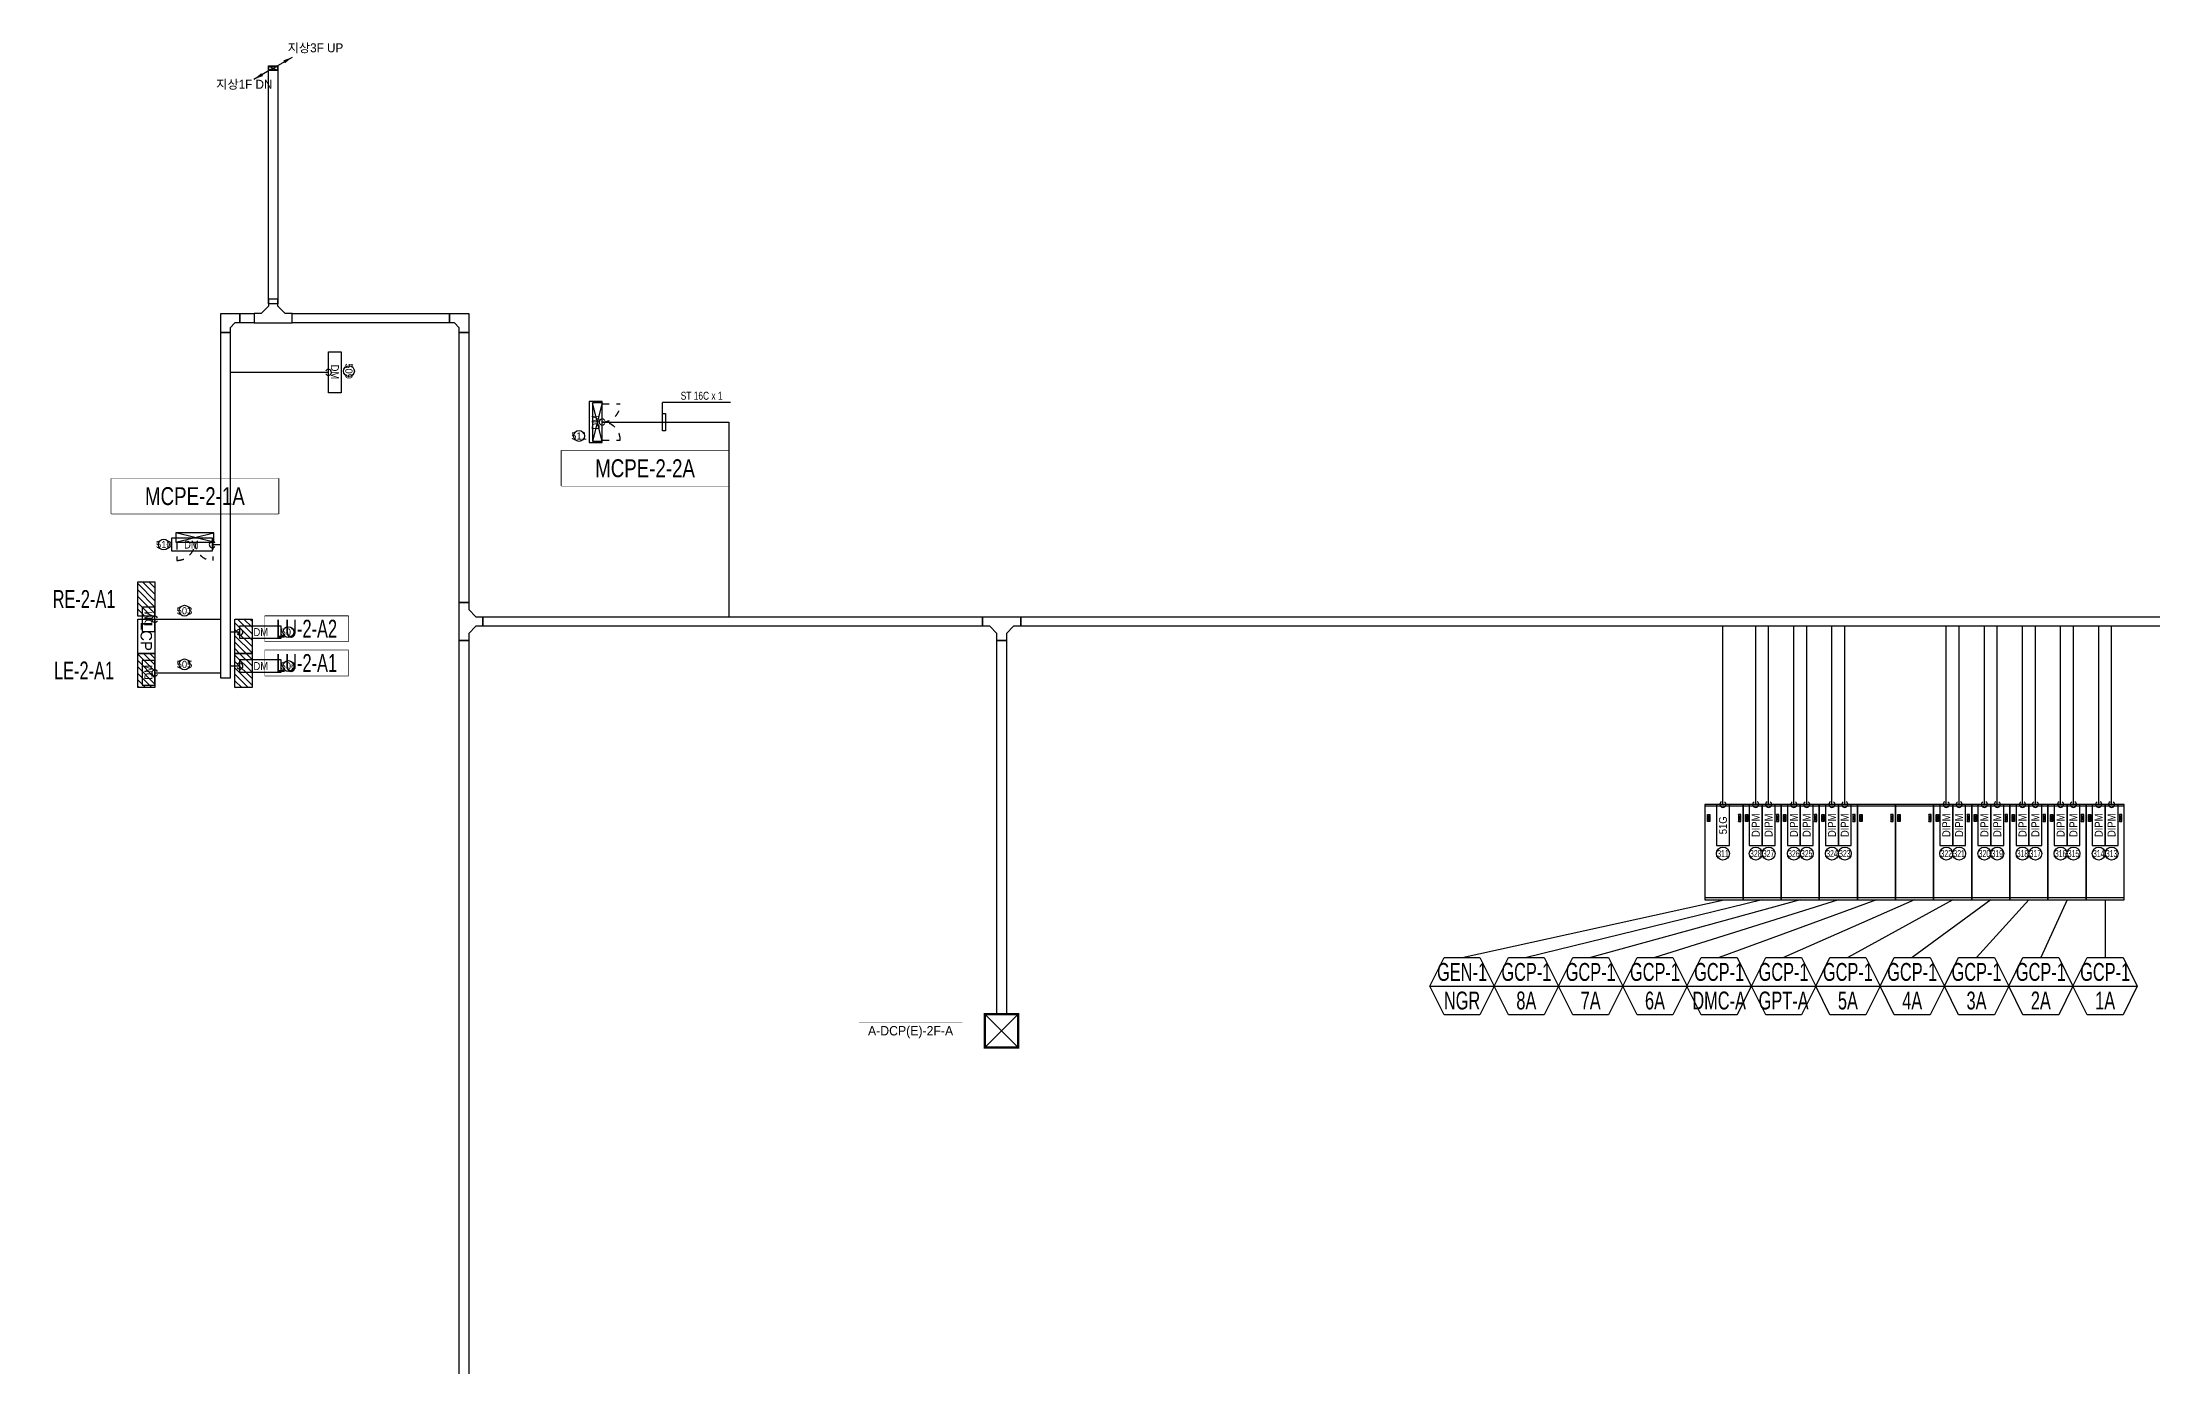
# Model space of a CAD drawing. Header units: millimetres. Extents: x 89450 to 753248, y -530175 to 1209785.
# Drawn here: x 265145 to 309450, y -142852 to -115055 of the extents above; entities that cross this region are included whole.
import ezdxf
from ezdxf.enums import TextEntityAlignment as Align

# ---------------------------------------------------------------- set-up
doc = ezdxf.new("R2010")
doc.units = ezdxf.units.MM
doc.header["$LTSCALE"] = 150
doc.linetypes.add('CONTINOUS', pattern=[0])
doc.linetypes.add('D1', pattern=[3, 1, -1, 1])
for name, color, linetype in [('------00 Switch Gear', 3, 'Continuous'), ('------00 Switch Gear_Number', 1, 'Continuous'), ('------01 Distribution Panel', 3, 'Continuous'), ('------01 Distribution Panel_UPS_Emgency', 232, 'Continuous'), ('------01 Motor Control Panel or Center', 4, 'Continuous'), ('------02 Etc Panel', 3, 'Continuous'), ('-----29 Indicator', 1, 'Continuous'), ('-----99 EPMS CABLE DUCT', 4, 'Continuous'), ('-----99 EPMS CONDUIT', 4, 'Continuous'), ('-----99 EPMS DEVICE', 3, 'Continuous'), ('-----99 EPMS PNL', 6, 'Continuous')]:
    doc.layers.add(name, color=color, linetype=linetype)
doc.styles.add('ELEC', font='')
doc.styles.get('ELEC').set_extended_font_data('Dotum')

# ---------------------------------------------------------------- blocks, each defined once
blk = doc.blocks.new('A02')
h = blk.add_hatch()
h.set_pattern_fill('ANSI31', color=161, scale=25, style=0)
h.set_pattern_definition([(45, (-2000, -19200), (-56.1266, 56.1266), [])])
h.paths.add_polyline_path([(-300, 300), (-300, 0), (300, 0), (300, 300)])
at = {"color": 161}
blk.add_lwpolyline([(300, 0), (-300, 0), (-300, 300), (300, 300)], close=True, dxfattribs=at)
blk = doc.blocks.new('MCP_EQUIPMENT-2')
at = {"color": 161}
for p, q in [((200, 400), (0, -400)), ((200, -400), (0, 400))]:
    blk.add_line(p, q, dxfattribs=at)
at = {"color": 161, "linetype": 'D1'}
for p, q in [((200, 380), (580, 380)), ((200, -380), (580, -380))]:
    blk.add_line(p, q, dxfattribs=at)
at = {"color": 161}
blk.add_lwpolyline([(200, 400), (0, 400), (0, -400), (200, -400)], close=True, dxfattribs=at)
at = {"color": 161, "linetype": 'D1'}
for centre, start, end in [((200, 380), 270, 0), ((200, -380), 0, 90)]:
    blk.add_arc(centre, 380, start, end, dxfattribs=at)
blk = doc.blocks.new('zw$32E')
for p, q in [((100, 0), (0, 0)), ((0, 0), (0, -400)), ((100, -75), (100, 0)), ((175, -150), (100, -75)), ((250, -150), (175, -150)), ((250, -250), (250, -150)), ((0, -400), (100, -400)), ((100, -325), (175, -250)), ((100, -400), (100, -325)), ((175, -250), (250, -250))]:
    blk.add_line(p, q)
blk = doc.blocks.new('A07')
at = {"color": 8}
blk.add_lwpolyline([(-300, 0), (-300, 300), (300, 300), (300, 0)], close=True, dxfattribs=at)
at = {"color": 8, "style": 'ELEC'}
blk.add_text('LCP', height=200, rotation=360, dxfattribs=at).set_placement((0, 150), align=Align.MIDDLE)

msp = doc.modelspace()

# ---------------------------------------------------------------- linework, layer by layer
at = {"layer": '------00 Switch Gear', "color": 161}
for p, q in [((300850, -131090), (300050, -131090)), ((301650, -131090), (300850, -131090)), ((302450, -131090), (301650, -131090)), ((303250, -131090), (302450, -131090)), ((304050, -131090), (303250, -131090)), ((304850, -131090), (304050, -131090)), ((305650, -131090), (304850, -131090)), ((306450, -131090), (305650, -131090)), ((307250, -131090), (306450, -131090)), ((308050, -131090), (307250, -131090)), ((308850, -131090), (308050, -131090)), ((300100, -131410), (300150, -131260)), ((300150, -131410), (300100, -131260)), ((300800, -131410), (300750, -131260)), ((300750, -131410), (300800, -131260)), ((300900, -131410), (300950, -131260)), ((300950, -131410), (300900, -131260)), ((301600, -131410), (301550, -131260)), ((301550, -131410), (301600, -131260)), ((301700, -131410), (301750, -131260)), ((301750, -131410), (301700, -131260)), ((302400, -131410), (302350, -131260)), ((302350, -131410), (302400, -131260)), ((302500, -131410), (302550, -131260)), ((302550, -131410), (302500, -131260)), ((303200, -131410), (303150, -131260)), ((303150, -131410), (303200, -131260)), ((303300, -131410), (303350, -131260)), ((303350, -131410), (303300, -131260)), ((304000, -131410), (303950, -131260)), ((303950, -131410), (304000, -131260)), ((304100, -131410), (304150, -131260)), ((304150, -131410), (304100, -131260)), ((304800, -131410), (304750, -131260)), ((304750, -131410), (304800, -131260)), ((304900, -131410), (304950, -131260)), ((304950, -131410), (304900, -131260)), ((305600, -131410), (305550, -131260)), ((305550, -131410), (305600, -131260)), ((305700, -131410), (305750, -131260)), ((305750, -131410), (305700, -131260)), ((306400, -131410), (306350, -131260)), ((306350, -131410), (306400, -131260)), ((306500, -131410), (306550, -131260)), ((306550, -131410), (306500, -131260)), ((307200, -131410), (307150, -131260)), ((307150, -131410), (307200, -131260)), ((307300, -131410), (307350, -131260)), ((307350, -131410), (307300, -131260)), ((308000, -131410), (307950, -131260)), ((307950, -131410), (308000, -131260)), ((308100, -131410), (308150, -131260)), ((308150, -131410), (308100, -131260)), ((308800, -131410), (308750, -131260)), ((308750, -131410), (308800, -131260)), ((300850, -133008), (300050, -133008)), ((301650, -133008), (300850, -133008)), ((302450, -133008), (301650, -133008)), ((303250, -133008), (302450, -133008)), ((304050, -133008), (303250, -133008)), ((304850, -133008), (304050, -133008)), ((305650, -133008), (304850, -133008)), ((306450, -133008), (305650, -133008)), ((307250, -133008), (306450, -133008)), ((308050, -133008), (307250, -133008)), ((308850, -133008), (308050, -133008))]:
    msp.add_line(p, q, dxfattribs=at)
at = {"layer": '------00 Switch Gear', "color": 161, "elevation": 0}
for points in [[(300850, -131050), (300050, -131050), (300050, -133050), (300850, -133050)], [(301650, -131050), (300850, -131050), (300850, -133050), (301650, -133050)], [(302450, -131050), (301650, -131050), (301650, -133050), (302450, -133050)], [(303250, -131050), (302450, -131050), (302450, -133050), (303250, -133050)], [(304050, -131050), (303250, -131050), (303250, -133050), (304050, -133050)], [(304850, -131050), (304050, -131050), (304050, -133050), (304850, -133050)], [(305650, -131050), (304850, -131050), (304850, -133050), (305650, -133050)], [(306450, -131050), (305650, -131050), (305650, -133050), (306450, -133050)], [(307250, -131050), (306450, -131050), (306450, -133050), (307250, -133050)], [(308050, -131050), (307250, -131050), (307250, -133050), (308050, -133050)], [(308850, -131050), (308050, -131050), (308050, -133050), (308850, -133050)], [(300100, -131260), (300150, -131260), (300150, -131410), (300100, -131410)], [(300800, -131260), (300750, -131260), (300750, -131410), (300800, -131410)], [(300900, -131260), (300950, -131260), (300950, -131410), (300900, -131410)], [(301600, -131260), (301550, -131260), (301550, -131410), (301600, -131410)], [(301700, -131260), (301750, -131260), (301750, -131410), (301700, -131410)], [(302400, -131260), (302350, -131260), (302350, -131410), (302400, -131410)], [(302500, -131260), (302550, -131260), (302550, -131410), (302500, -131410)], [(303200, -131260), (303150, -131260), (303150, -131410), (303200, -131410)], [(303300, -131260), (303350, -131260), (303350, -131410), (303300, -131410)], [(304000, -131260), (303950, -131260), (303950, -131410), (304000, -131410)], [(304100, -131260), (304150, -131260), (304150, -131410), (304100, -131410)], [(304800, -131260), (304750, -131260), (304750, -131410), (304800, -131410)], [(304900, -131260), (304950, -131260), (304950, -131410), (304900, -131410)], [(305600, -131260), (305550, -131260), (305550, -131410), (305600, -131410)], [(305700, -131260), (305750, -131260), (305750, -131410), (305700, -131410)], [(306400, -131260), (306350, -131260), (306350, -131410), (306400, -131410)], [(306500, -131260), (306550, -131260), (306550, -131410), (306500, -131410)], [(307200, -131260), (307150, -131260), (307150, -131410), (307200, -131410)], [(307300, -131260), (307350, -131260), (307350, -131410), (307300, -131410)], [(308000, -131260), (307950, -131260), (307950, -131410), (308000, -131410)], [(308100, -131260), (308150, -131260), (308150, -131410), (308100, -131410)], [(308800, -131260), (308750, -131260), (308750, -131410), (308800, -131410)]]:
    msp.add_lwpolyline(points, close=True, dxfattribs=at)
at = {"layer": '------00 Switch Gear_Number', "color": 1, "elevation": 0}
for points in [[(294275, -134866), (295625, -134866), (295326, -135466), (294574, -135466), (294275, -134866), (294574, -134266), (295326, -134266), (295625, -134866)], [(295625, -134866), (296975, -134866), (296676, -135466), (295924, -135466), (295625, -134866), (295924, -134266), (296676, -134266), (296975, -134866)], [(296975, -134866), (298325, -134866), (298026, -135466), (297274, -135466), (296975, -134866), (297274, -134266), (298026, -134266), (298325, -134866)], [(298325, -134866), (299675, -134866), (299376, -135466), (298624, -135466), (298325, -134866), (298624, -134266), (299376, -134266), (299675, -134866)], [(299672, -134866), (301022, -134866), (300723, -135466), (299971, -135466), (299672, -134866), (299971, -134266), (300723, -134266), (301022, -134866)], [(301025, -134866), (302375, -134866), (302076, -135466), (301324, -135466), (301025, -134866), (301324, -134266), (302076, -134266), (302375, -134866)], [(302375, -134866), (303725, -134866), (303426, -135466), (302674, -135466), (302375, -134866), (302674, -134266), (303426, -134266), (303725, -134866)], [(303725, -134866), (305075, -134866), (304776, -135466), (304024, -135466), (303725, -134866), (304024, -134266), (304776, -134266), (305075, -134866)], [(305075, -134866), (306425, -134866), (306126, -135466), (305374, -135466), (305075, -134866), (305374, -134266), (306126, -134266), (306425, -134866)], [(306425, -134866), (307775, -134866), (307476, -135466), (306724, -135466), (306425, -134866), (306724, -134266), (307476, -134266), (307775, -134866)], [(307775, -134866), (309125, -134866), (308826, -135466), (308074, -135466), (307775, -134866), (308074, -134266), (308826, -134266), (309125, -134866)]]:
    msp.add_lwpolyline(points, dxfattribs=at)
at = {"layer": '------01 Distribution Panel_UPS_Emgency', "color": 1, "elevation": 0}
msp.add_lwpolyline([(269818, -128345), (271573, -128345), (271573, -127820), (269818, -127820)], close=True, dxfattribs=at)
at = {"layer": '------01 Motor Control Panel or Center', "linetype": 'CONTINOUS', "elevation": 0}
for points in [[(279552, -123625), (279552, -124365), (276048, -124365), (276048, -123625)], [(270102, -124210), (270102, -124950), (266598, -124950), (266598, -124210)]]:
    msp.add_lwpolyline(points, close=True, dxfattribs=at)
at = {"layer": '------02 Etc Panel'}
for p, q in [((267510, -127165), (268892, -127165)), ((267510, -128290), (268892, -128290))]:
    msp.add_line(p, q, dxfattribs=at)
at = {"layer": '-----29 Indicator'}
for centre, radius in [((271584, -121957), 114), ((267698, -125597), 114), ((268132, -126986), 114), ((268132, -128111), 114), ((300427, -132082), 136), ((301115, -132082), 136), ((301385, -132082), 136), ((301915, -132082), 136), ((302185, -132082), 136), ((302715, -132082), 136), ((302985, -132082), 136), ((305115, -132082), 136), ((305385, -132082), 136), ((305915, -132082), 136), ((306185, -132082), 136), ((306715, -132082), 136), ((306985, -132082), 136), ((307515, -132082), 136), ((307785, -132082), 136), ((308315, -132082), 136), ((308585, -132082), 136)]:
    msp.add_circle(centre, radius, dxfattribs=at)
at = {"layer": '-----99 EPMS CABLE DUCT'}
for p, q in [((269993, -115600), (269587, -115834)), ((269903, -115560), (270083, -115640)), ((269903, -115640), (270083, -115560)), ((269993, -115600), (270399, -115366))]:
    msp.add_line(p, q, dxfattribs=at)
at = {"layer": '-----99 EPMS CABLE DUCT', "elevation": 0}
for points in [[(269893, -115550), (270093, -115550), (270093, -120547), (269893, -120547)], [(269292, -120747), (269593, -120747), (269593, -120947), (269292, -120947)], [(270393, -120747), (273698, -120747), (273698, -120947), (270393, -120947)], [(273898, -121147), (274098, -121147), (274098, -126811), (273898, -126811)], [(274398, -127111), (284885, -127111), (284885, -127311), (274398, -127311)], [(285685, -127111), (344339, -127111), (344339, -127311), (285685, -127311)], [(273898, -127611), (274098, -127611), (274098, -147616), (273898, -147616)]]:
    msp.add_lwpolyline(points, close=True, dxfattribs=at)
at = {"layer": '-----99 EPMS CABLE DUCT'}
for points in [[(269893, -115550), (270093, -115550), (270093, -115650), (269893, -115650)], [(269903, -115560), (270083, -115560), (270083, -115640), (269903, -115640)], [(285185, -127611), (285385, -127611), (285385, -135450), (285185, -135450)]]:
    msp.add_lwpolyline(points, close=True, dxfattribs=at)
for points in [[(270399, -115366, 0, 70, 0), (270223, -115467, 40, 40, 0)], [(269587, -115834, 0, 70, 0), (269763, -115733, 40, 40, 0)]]:
    msp.add_lwpolyline(points, format="xyseb", dxfattribs=at)
at = {"layer": '-----99 EPMS CABLE DUCT', "elevation": 0}
for points in [[(269092, -121147), (268892, -121147), (268892, -120747), (269292, -120747), (269292, -120947), (269192, -120947), (269092, -121047), (269092, -121147)], [(273698, -120947), (273698, -120747), (274098, -120747), (274098, -121147), (273898, -121147), (273898, -121047), (273798, -120947), (273698, -120947)], [(271154, -121983), (269092, -121983)]]:
    msp.add_lwpolyline(points, dxfattribs=at)
at = {"layer": '-----99 EPMS CABLE DUCT'}
msp.add_circle((269993, -115600), 10, dxfattribs=at)
at = {"layer": '-----99 EPMS CONDUIT'}
for p, q in [((278168, -123207), (278168, -122616)), ((279596, -122616), (278168, -122616)), ((276900, -123025), (279556, -123025)), ((268717, -125597), (268892, -125597)), ((300427, -131050), (300427, -127311, 0)), ((301115, -131050), (301115, -127311, 0)), ((301385, -131050), (301385, -127311, 0)), ((301915, -131050), (301915, -127311, 0)), ((302185, -131050), (302185, -127311, 0)), ((302715, -131050), (302715, -127311, 0)), ((302985, -131050), (302985, -127311, 0)), ((305115, -131050), (305115, -127311, 0)), ((305385, -131050), (305385, -127311, 0)), ((305915, -131050), (305915, -127311, 0)), ((306185, -131050), (306185, -127311, 0)), ((306715, -131050), (306715, -127311, 0)), ((306985, -131050), (306985, -127311, 0)), ((307515, -131050), (307515, -127311, 0)), ((307785, -131050), (307785, -127311, 0)), ((308315, -131050), (308315, -127311, 0)), ((308585, -131050), (308585, -127311, 0))]:
    msp.add_line(p, q, dxfattribs=at)
at = {"layer": '-----99 EPMS CONDUIT', "elevation": 0}
msp.add_lwpolyline([(278168, -123207), (278168, -122843), (278228, -122843), (278228, -123207)], close=True, dxfattribs=at)
at = {"layer": '-----99 EPMS CONDUIT'}
for points in [[(269294, -127435, 0), (269092, -127435, 0)], [(269294, -128147, 0), (269092, -128147, 0)]]:
    msp.add_polyline3d(points, dxfattribs=at)
for centre, start, end in [((271154, -121983), 210, 150), ((276900, -123025), 30, 330), ((268717, -125597), 30, 330), ((267510, -127165), 30, 330), ((269294, -127435), 210, 150), ((267510, -128290), 30, 330), ((269294, -128147), 210, 150), ((300427, -131050), 120, 60), ((301115, -131050), 120, 60), ((301385, -131050), 120, 60), ((301915, -131050), 120, 60), ((302185, -131050), 120, 60), ((302715, -131050), 120, 60), ((302985, -131050), 120, 60), ((305115, -131050), 120, 60), ((305385, -131050), 120, 60), ((305915, -131050), 120, 60), ((306185, -131050), 120, 60), ((306715, -131050), 120, 60), ((306985, -131050), 120, 60), ((307515, -131050), 120, 60), ((307785, -131050), 120, 60), ((308315, -131050), 120, 60), ((308585, -131050), 120, 60)]:
    msp.add_arc(centre, 63.8, start, end, dxfattribs=at)
at = {"layer": '-----99 EPMS DEVICE', "color": 2, "elevation": 0}
for points in [[(271154, -122413), (271154, -121553), (271423, -121553), (271423, -122413)], [(268717, -125462), (267857, -125462), (267857, -125732), (268717, -125732)], [(267240, -126908), (267240, -127422), (267510, -127422), (267510, -126908)], [(267240, -128033), (267240, -128547), (267510, -128547), (267510, -128033)]]:
    msp.add_lwpolyline(points, close=True, dxfattribs=at)
at = {"layer": '-----99 EPMS DEVICE', "elevation": 0}
for points in [[(300293, -131050), (300293, -131910), (300562, -131910), (300562, -131050)], [(300980, -131050), (300980, -131910), (301250, -131910), (301250, -131050)], [(301250, -131050), (301250, -131910), (301520, -131910), (301520, -131050)], [(301780, -131050), (301780, -131910), (302050, -131910), (302050, -131050)], [(302050, -131050), (302050, -131910), (302320, -131910), (302320, -131050)], [(302580, -131050), (302580, -131910), (302850, -131910), (302850, -131050)], [(302850, -131050), (302850, -131910), (303120, -131910), (303120, -131050)], [(304980, -131050), (304980, -131910), (305250, -131910), (305250, -131050)], [(305250, -131050), (305250, -131910), (305520, -131910), (305520, -131050)], [(305780, -131050), (305780, -131910), (306050, -131910), (306050, -131050)], [(306050, -131050), (306050, -131910), (306320, -131910), (306320, -131050)], [(306580, -131050), (306580, -131910), (306850, -131910), (306850, -131050)], [(306850, -131050), (306850, -131910), (307120, -131910), (307120, -131050)], [(307380, -131050), (307380, -131910), (307650, -131910), (307650, -131050)], [(307650, -131050), (307650, -131910), (307920, -131910), (307920, -131050)], [(308180, -131050), (308180, -131910), (308450, -131910), (308450, -131050)], [(308450, -131050), (308450, -131910), (308720, -131910), (308720, -131050)]]:
    msp.add_lwpolyline(points, close=True, dxfattribs=at)
at = {"layer": '-----99 EPMS PNL'}
for p, q in [((284935, -135450), (285635, -136150)), ((284935, -136150), (285635, -135450))]:
    msp.add_line(p, q, dxfattribs=at)
at = {"layer": '-----99 EPMS PNL', "const_width": 50}
msp.add_lwpolyline([(284935, -135450), (285635, -135450), (285635, -136150), (284935, -136150)], close=True, dxfattribs=at)
at = {"layer": '-----99 EPMS PNL', "const_width": 1, "elevation": 0}
msp.add_lwpolyline([(282289, -135981), (282289, -135620), (284460, -135620), (284460, -135981)], close=True, dxfattribs=at)
for p, q in [((294950, -134266), (300450, -133050)), ((301250, -133050), (296300, -134266)), ((302050, -133050), (297650, -134266)), ((302850, -133050), (299000, -134266)), ((303650, -133050), (300347, -134266)), ((304450, -133050), (301700, -134266)), ((305250, -133050), (303050, -134266)), ((306050, -133050), (304400, -134266)), ((306850, -133050), (305750, -134266)), ((307650, -133050), (307100, -134266)), ((308450, -133050), (308450, -134266))]:
    msp.add_line(p, q)

# ---------------------------------------------------------------- block references
at = {"layer": '------01 Distribution Panel', "xscale": 1.2, "yscale": 1.2, "zscale": 1.2, "rotation": 270}
for p in [(267150, -126740), (267150, -128240), (267150, -128240)]:
    msp.add_blockref('A02', p, dxfattribs=at)
at = {"layer": '------01 Distribution Panel_UPS_Emgency', "xscale": 1.2, "yscale": 1.2, "zscale": 1.2, "rotation": 270}
for p in [(269190, -127520), (269190, -128240)]:
    msp.add_blockref('A02', p, dxfattribs=at)
at = {"layer": '------01 Motor Control Panel or Center', "rotation": 270}
msp.add_blockref('MCP_EQUIPMENT-2', (268350, -125350), dxfattribs=at)
at = {"layer": '------02 Etc Panel', "color": 8, "xscale": 1.2, "yscale": 1.2, "zscale": 1.2, "rotation": 270}
msp.add_blockref('A07', (267150, -127525), dxfattribs=at)
at = {"layer": '-----99 EPMS CABLE DUCT', "yscale": 2, "zscale": 2}
for p, xscale, rotation in [((269593, -120947), 2, 89.99999999999993), ((273898, -127611), -2, 180), ((284885, -127111), -2, 89.99999999999993)]:
    msp.add_blockref('zw$32E', p, dxfattribs=dict(at, xscale=xscale, rotation=rotation))

# ---------------------------------------------------------------- texts
at = {"layer": '------00 Switch Gear_Number', "color": 7, "style": 'ELEC', "width": 0.7}
for s, p in [('GEN-1', (294950, -134566)), ('GCP-1', (296300, -134566)), ('GCP-1', (297650, -134566)), ('GCP-1', (299000, -134566)), ('GCP-1', (300347, -134566)), ('GCP-1', (301700, -134566)), ('GCP-1', (303050, -134566)), ('GCP-1', (304400, -134566)), ('GCP-1', (305750, -134566)), ('GCP-1', (307100, -134566)), ('GCP-1', (308450, -134566)), ('NGR', (294950, -135166)), ('8A', (296300, -135166)), ('7A', (297650, -135166)), ('6A', (299000, -135166)), ('DMC-A', (300347, -135166)), ('GPT-A', (301700, -135166)), ('5A', (303050, -135166)), ('4A', (304400, -135166)), ('3A', (305750, -135166)), ('2A', (307100, -135166)), ('1A', (308450, -135166))]:
    msp.add_text(s, height=375, dxfattribs=at).set_placement(p, align=Align.MIDDLE_CENTER)
at = {"layer": '-----29 Indicator', "style": 'ELEC'}
for s, rotation, p in [('509', 270, (271584, -121957)), ('511', 360, (276415, -123318))]:
    msp.add_text(s, height=150, rotation=rotation, dxfattribs=at).set_placement(p, align=Align.MIDDLE_CENTER)
for s, p in [('510', (267698, -125597)), ('503', (268132, -126986)), ('505', (268132, -128111))]:
    msp.add_text(s, height=150, dxfattribs=at).set_placement(p, align=Align.MIDDLE_CENTER)
at = {"layer": '-----29 Indicator', "style": 'ELEC', "width": 0.6}
for s, p in [('311', (300427, -132082)), ('328', (301115, -132082)), ('327', (301385, -132082)), ('326', (301915, -132082)), ('325', (302185, -132082)), ('324', (302715, -132082)), ('323', (302985, -132082)), ('322', (305115, -132082)), ('321', (305385, -132082)), ('320', (305915, -132082)), ('319', (306185, -132082)), ('318', (306715, -132082)), ('317', (306985, -132082)), ('316', (307515, -132082)), ('315', (307785, -132082)), ('314', (308315, -132082)), ('313', (308585, -132082))]:
    msp.add_text(s, height=150, rotation=360, dxfattribs=at).set_placement(p, align=Align.MIDDLE_CENTER)
at = {"layer": '-----99 EPMS CABLE DUCT', "style": 'ELEC'}
for s, p in [('지상3F UP', (270298, -115266)), ('지상1F DN', (268797, -116031))]:
    msp.add_text(s, height=187.7, dxfattribs=at).set_placement(p)
at = {"layer": '-----99 EPMS CONDUIT', "style": 'ELEC', "width": 0.8}
msp.add_text('ST 16C x 1', height=168, dxfattribs=at).set_placement((278988, -122474), align=Align.MIDDLE_CENTER)
at = {"layer": '-----99 EPMS DEVICE', "color": 2, "style": 'ELEC', "width": 0.9}
for rotation, p in [(270, (271288, -121974)), (90, (276765, -123034)), (90, (267375, -127155)), (90, (267375, -128279))]:
    msp.add_text('DM', height=168, rotation=rotation, dxfattribs=at).set_placement(p, align=Align.MIDDLE)
msp.add_text('DM', height=168, dxfattribs=at).set_placement((268277, -125597), align=Align.MIDDLE)
at = {"layer": '-----99 EPMS DEVICE', "style": 'ELEC', "width": 0.9}
for s, p in [('51G', (300427, -131489)), ('DIPM', (301115, -131489)), ('DIPM', (301384, -131489)), ('DIPM', (301915, -131489)), ('DIPM', (302184, -131489)), ('DIPM', (302715, -131489)), ('DIPM', (302984, -131489)), ('DIPM', (305115, -131489)), ('DIPM', (305384, -131489)), ('DIPM', (305915, -131489)), ('DIPM', (306184, -131489)), ('DIPM', (306715, -131489)), ('DIPM', (306984, -131489)), ('DIPM', (307515, -131489)), ('DIPM', (307784, -131489)), ('DIPM', (308315, -131489)), ('DIPM', (308584, -131489))]:
    msp.add_text(s, height=168, rotation=90, dxfattribs=at).set_placement(p, align=Align.MIDDLE)
at = {"layer": '-----99 EPMS PNL', "style": 'ELEC'}
msp.add_text('A-DCP(E)-2F-A', height=196.83, dxfattribs=at).set_placement((283374, -135800), align=Align.MIDDLE_CENTER)

# ---------------------------------------------------------------- wipeouts: each hides what was drawn before it
at = {"color": 1}
for points in [[(265145, -127003), (266900, -127003), (266900, -126478), (265145, -126478)], [(265145, -128503), (266900, -128503), (266900, -127978), (265145, -127978)]]:
    msp.add_wipeout(points, dxfattribs=at).dxf.layer = '------01 Distribution Panel'

# ---------------------------------------------------------------- next in the draw order: texts
at = {"layer": '------01 Distribution Panel', "style": 'ELEC', "width": 0.7}
for s, p in [('RE-2-A1', (266023, -126740)), ('LE-2-A1', (266023, -128240))]:
    msp.add_text(s, height=375, dxfattribs=at).set_placement(p, align=Align.MIDDLE_CENTER)

# ---------------------------------------------------------------- next in the draw order: wipeouts: each hides what was drawn before it
at = {"color": 1}
for points, layer in [([(269818, -128345), (271573, -128345), (271573, -127820), (269818, -127820)], '------01 Distribution Panel_UPS_Emgency'), ([(276048, -123625), (279552, -123625), (279552, -124365), (276048, -124365)], '------01 Motor Control Panel or Center'), ([(266598, -124210), (270102, -124210), (270102, -124950), (266598, -124950)], '------01 Motor Control Panel or Center')]:
    msp.add_wipeout(points, dxfattribs=at).dxf.layer = layer

# ---------------------------------------------------------------- next in the draw order: linework, layer by layer
at = {"layer": '------01 Distribution Panel_UPS_Emgency', "color": 1, "elevation": 0}
msp.add_lwpolyline([(269818, -127625), (271573, -127625), (271573, -127100), (269818, -127100)], close=True, dxfattribs=at)
at = {"layer": '-----29 Indicator'}
for centre in [(276415, -123318), (270313, -128147)]:
    msp.add_circle(centre, 114, dxfattribs=at)
at = {"layer": '-----99 EPMS CABLE DUCT', "elevation": 0}
msp.add_lwpolyline([(268892, -121147), (269092, -121147), (269092, -128402), (268892, -128402)], close=True, dxfattribs=at)
at = {"layer": '-----99 EPMS CONDUIT'}
msp.add_line((279556, -123025), (279556, -127111), dxfattribs=at)
at = {"layer": '-----99 EPMS DEVICE', "color": 2, "elevation": 0}
for points in [[(276630, -122595), (276630, -123455), (276900, -123455), (276900, -122595)], [(269294, -128012), (270154, -128012), (270154, -128282), (269294, -128282)]]:
    msp.add_lwpolyline(points, close=True, dxfattribs=at)

# ---------------------------------------------------------------- next in the draw order: block references
at = {"layer": '------01 Motor Control Panel or Center'}
msp.add_blockref('MCP_EQUIPMENT-2', (276700, -123025), dxfattribs=at)

# ---------------------------------------------------------------- next in the draw order: texts
at = {"layer": '------01 Distribution Panel_UPS_Emgency', "style": 'ELEC', "width": 0.7}
msp.add_text('LU-2-A1', height=375, dxfattribs=at).set_placement((270695, -128083), align=Align.MIDDLE_CENTER)
at = {"layer": '------01 Motor Control Panel or Center', "linetype": 'CONTINOUS', "style": 'ELEC', "width": 0.8}
for s, p in [('MCPE-2-2A', (277800, -123995)), ('MCPE-2-1A', (268350, -124580))]:
    msp.add_text(s, height=375, dxfattribs=at).set_placement(p, align=Align.MIDDLE)
at = {"layer": '-----29 Indicator', "style": 'ELEC'}
msp.add_text('506', height=150, dxfattribs=at).set_placement((270313, -128147), align=Align.MIDDLE_CENTER)
at = {"layer": '-----99 EPMS DEVICE', "color": 2, "style": 'ELEC', "width": 0.9}
msp.add_text('DM', height=168, dxfattribs=at).set_placement((269734, -128147), align=Align.MIDDLE)

# ---------------------------------------------------------------- next in the draw order: wipeouts: each hides what was drawn before it
at = {"color": 1}
msp.add_wipeout([(269818, -127625), (271573, -127625), (271573, -127100), (269818, -127100)], dxfattribs=at).dxf.layer = '------01 Distribution Panel_UPS_Emgency'

# ---------------------------------------------------------------- next in the draw order: linework, layer by layer
at = {"layer": '-----29 Indicator'}
msp.add_circle((270313, -127435), 114, dxfattribs=at)
at = {"layer": '-----99 EPMS DEVICE', "color": 2, "elevation": 0}
msp.add_lwpolyline([(269294, -127300), (270154, -127300), (270154, -127569), (269294, -127569)], close=True, dxfattribs=at)

# ---------------------------------------------------------------- next in the draw order: texts
at = {"layer": '------01 Distribution Panel_UPS_Emgency', "style": 'ELEC', "width": 0.7}
msp.add_text('LU-2-A2', height=375, dxfattribs=at).set_placement((270695, -127363), align=Align.MIDDLE_CENTER)
at = {"layer": '-----29 Indicator', "style": 'ELEC'}
msp.add_text('507', height=150, dxfattribs=at).set_placement((270313, -127435), align=Align.MIDDLE_CENTER)
at = {"layer": '-----99 EPMS DEVICE', "color": 2, "style": 'ELEC', "width": 0.9}
msp.add_text('DM', height=168, dxfattribs=at).set_placement((269734, -127434), align=Align.MIDDLE)

doc.saveas('drawing.dxf')
